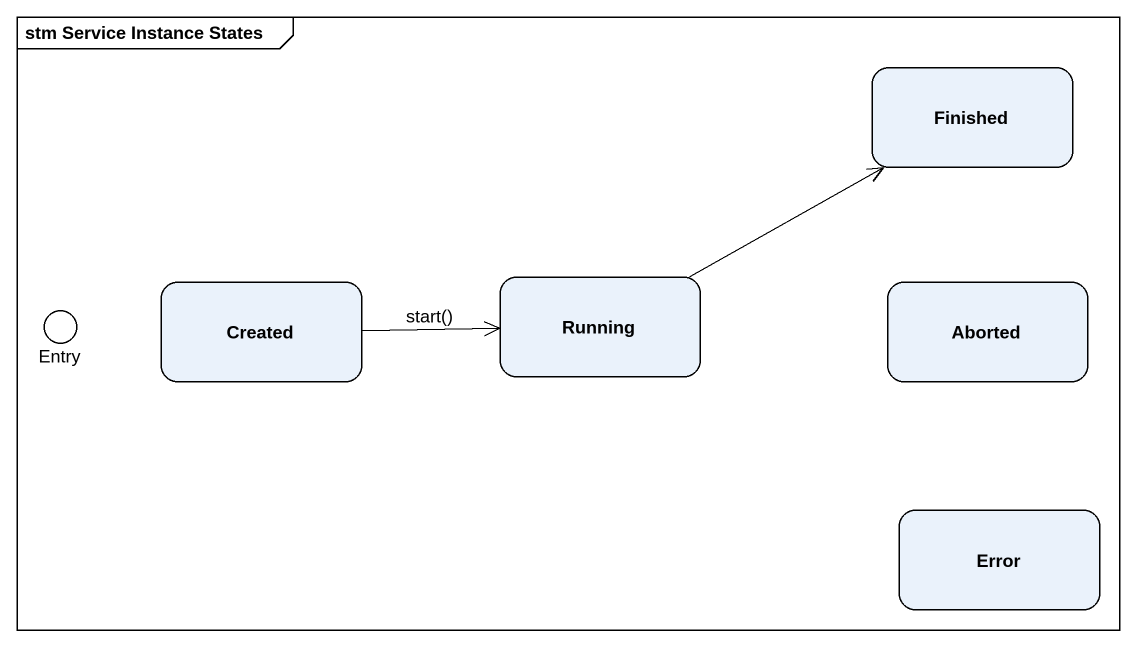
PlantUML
@startuml
mainframe stm Service Instance States
hide empty description
state Finished
state Entry <<choice>>
state Created
state Running
state Aborted
state Error
Created -right-> Running : start()
Running -right-> Finished
@enduml
